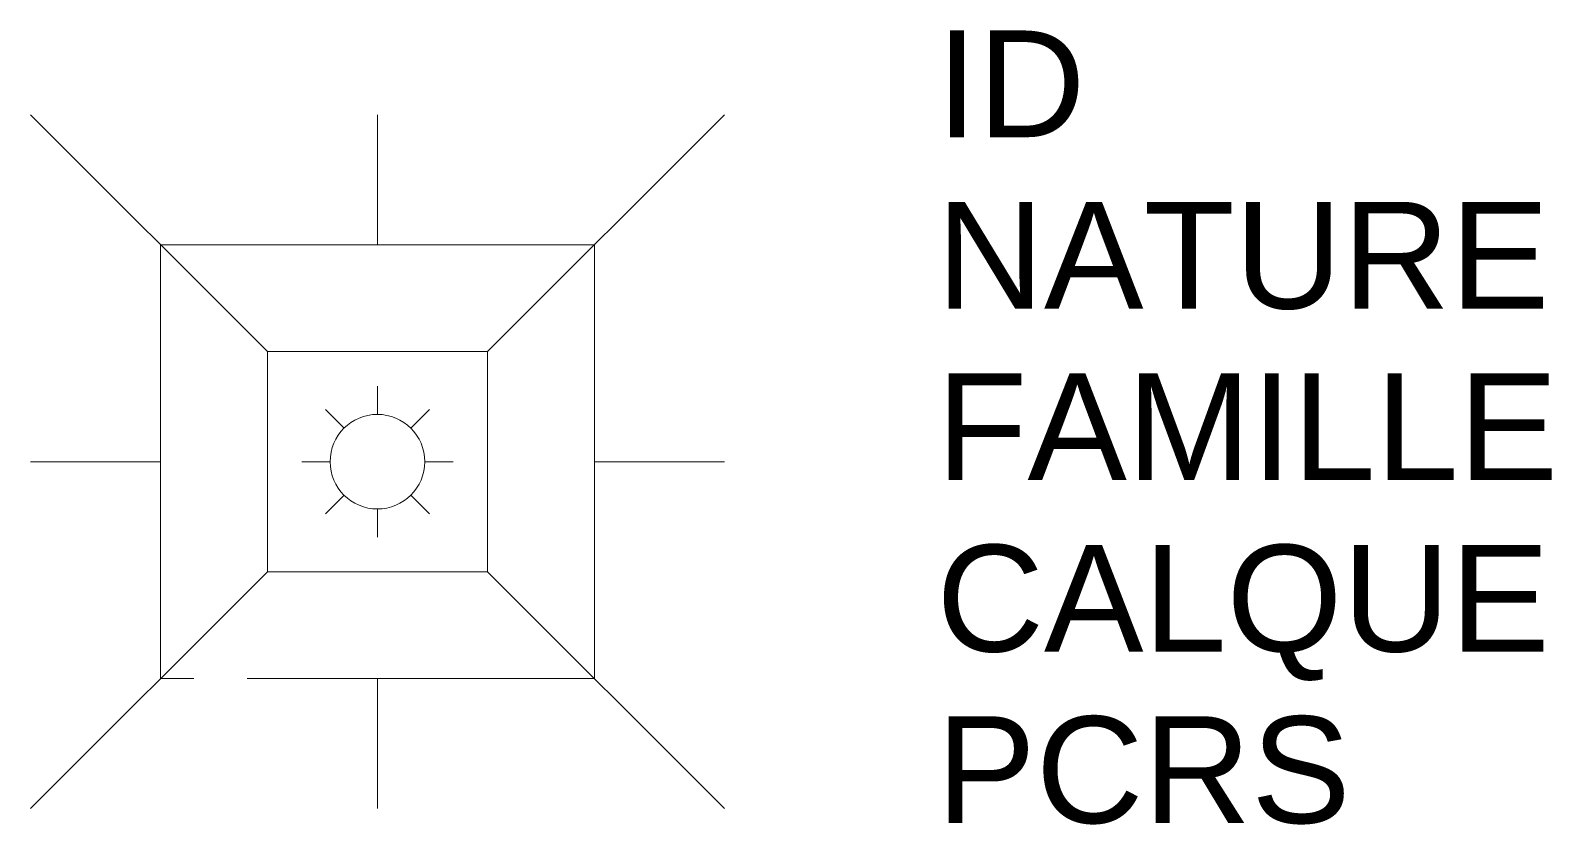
# Model space of a CAD drawing. Header units: metres. Extents: x 3121.4 to 3124.25, y 1832.88 to 1834.37.
import ezdxf

# ---------------------------------------------------------------- set-up
doc = ezdxf.new("R2010")
doc.units = ezdxf.units.M
doc.linetypes.add('Socle_Continu', pattern=[2.5, 2.5, 0])
doc.layers.add('ECPUB_SCS', color=30, linetype='Socle_Continu', lineweight=13)
doc.styles.get("Standard").update_dxf_attribs({"font": 'arial.ttf'})

msp = doc.modelspace()

# ---------------------------------------------------------------- linework, layer by layer
at = {"layer": 'ECPUB_SCS', "linetype": 'Socle_Continu'}
for p, q in [((3121.3992, 1834.2095), (3121.843, 1833.7658)), ((3122.0492, 1833.9658), (3122.0492, 1834.2095)), ((3122.2555, 1833.7658), (3122.6992, 1834.2095)), ((3122.0492, 1833.6481), (3122.0492, 1833.7013)), ((3121.9866, 1833.6222), (3121.9518, 1833.657)), ((3122.1119, 1833.6222), (3122.1467, 1833.657)), ((3121.643, 1833.5595), (3121.3992, 1833.5595)), ((3121.9607, 1833.5595), (3121.9075, 1833.5595)), ((3122.1378, 1833.5595), (3122.191, 1833.5595)), ((3122.4555, 1833.5595), (3122.6992, 1833.5595)), ((3121.9518, 1833.4621), (3121.9866, 1833.4969)), ((3122.1119, 1833.4969), (3122.1467, 1833.4621)), ((3122.0492, 1833.4709), (3122.0492, 1833.4178)), ((3121.843, 1833.3533), (3121.3992, 1832.9095)), ((3122.6992, 1832.9095), (3122.2555, 1833.3533)), ((3122.0492, 1833.1533), (3122.0492, 1832.9095))]:
    msp.add_line(p, q, dxfattribs=at)
at = {"layer": 'ECPUB_SCS', "linetype": 'Socle_Continu', "flags": 128}
for points in [[(3122.4555, 1833.1533), (3122.4555, 1833.9658), (3121.643, 1833.9658), (3121.643, 1833.1533)], [(3122.2555, 1833.3533), (3122.2555, 1833.7658), (3121.843, 1833.7658), (3121.843, 1833.3533)]]:
    msp.add_lwpolyline(points, close=True, dxfattribs=at)
at = {"layer": 'ECPUB_SCS', "linetype": 'Socle_Continu'}
msp.add_circle((3122.0492, 1833.5595), 0.0886, dxfattribs=at)

# ---------------------------------------------------------------- texts
at = {"layer": 'ECPUB_SCS', "linetype": 'Socle_Continu', "flags": 9}
for tag, p, s in [('ID', (3123.096, 1834.1675), 'GP_0489'), ('NATURE', (3123.096, 1833.8463), "Pylône d'éclairage"), ('FAMILLE', (3123.096, 1833.525), 'Eclairage public'), ('CALQUE', (3123.096, 1833.2037), 'ECPUB_SCS'), ('PCRS', (3123.096, 1832.8824), 'AffleurantSymbole')]:
    msp.add_attdef(tag, p, s, height=0.2, dxfattribs=at)

doc.saveas('drawing.dxf')
